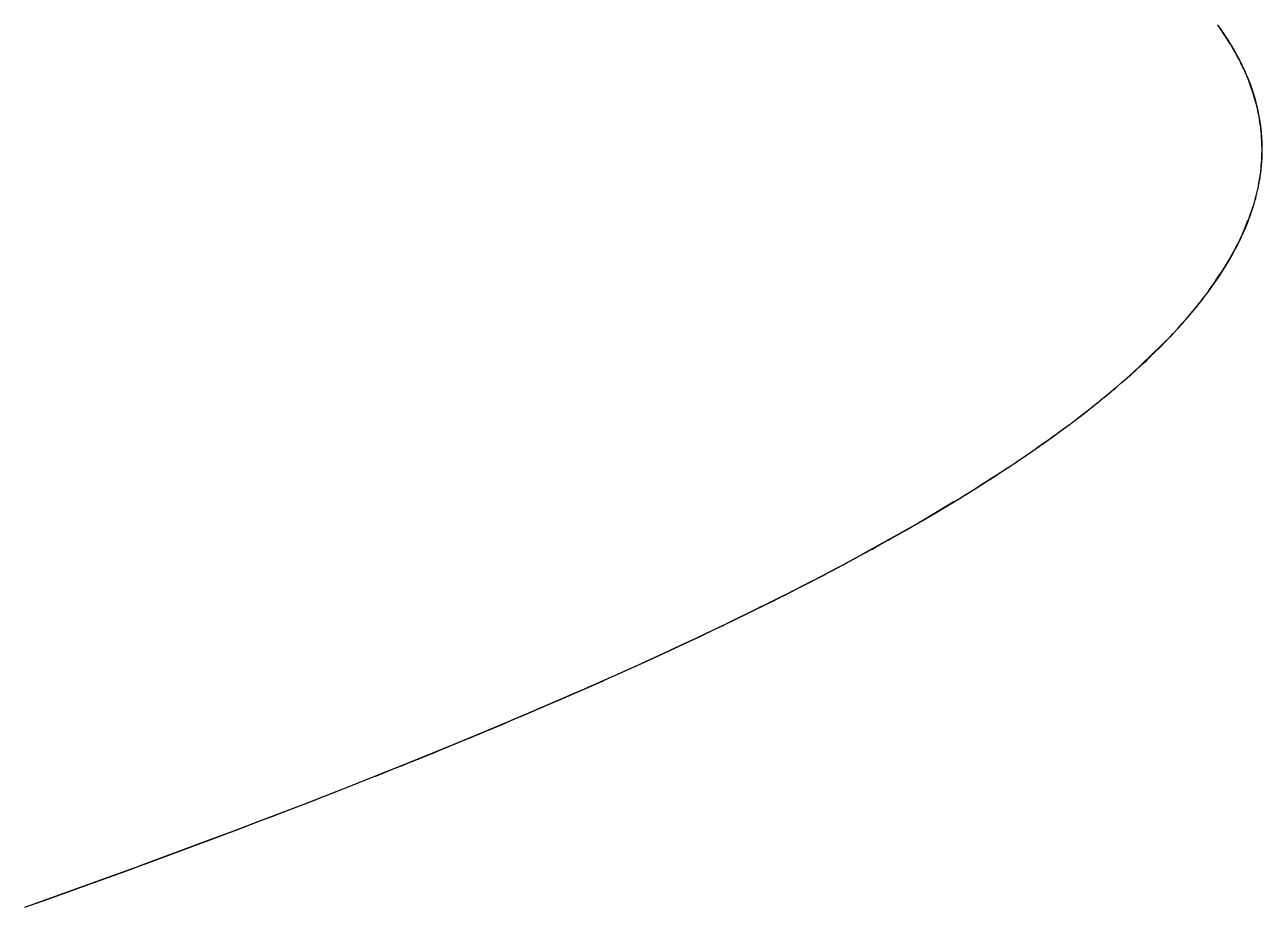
# Model space of a CAD drawing. Extents: x 0 to 11, y 0 to 8.5.
# Drawn here: x 5.41159 to 5.45621, y 5.94948 to 5.98128 of the extents above; entities that cross this region are included whole.
import ezdxf

# ---------------------------------------------------------------- set-up
doc = ezdxf.new("R2010")
doc.units = 0
doc.header["$LTSCALE"] = 0.5
doc.header["$MEASUREMENT"] = 0
doc.layers.add('VISIBLE', color=7, linetype='CONTINUOUS')

msp = doc.modelspace()

# ---------------------------------------------------------------- linework, layer by layer
at = {"layer": 'VISIBLE'}
for p, q in [((5.4548325, 5.98094241), (5.45461688, 5.9812578)), ((5.454842, 5.98092897), (5.45466314, 5.98119083)), ((5.45473901, 5.98108524), (5.45470008, 5.98114165)), ((5.45473151, 5.98109774), (5.45472491, 5.98110642)), ((5.4548192, 5.98096473), (5.45472491, 5.98110642)), ((5.45474589, 5.98107526), (5.45473151, 5.98109774)), ((5.45473808, 5.98108663), (5.45473701, 5.98108813)), ((5.45477877, 5.98102955), (5.45473808, 5.98108663)), ((5.45479902, 5.98099826), (5.45473901, 5.98108524)), ((5.45502249, 5.9806529), (5.45477877, 5.98102955)), ((5.45481505, 5.98096711), (5.4548096, 5.98097024)), ((5.45481653, 5.98096626), (5.45481505, 5.98096711)), ((5.4548192, 5.98096473), (5.45481653, 5.98096626)), ((5.45482161, 5.98096334), (5.4548192, 5.98096473)), ((5.4548965, 5.98084856), (5.4548192, 5.98096473)), ((5.45482276, 5.98096268), (5.4548192, 5.98096473)), ((5.45487181, 5.98088677), (5.45482276, 5.98096268)), ((5.45485977, 5.98090979), (5.45482894, 5.98095345)), ((5.45496424, 5.98074972), (5.4548325, 5.98094241)), ((5.45488914, 5.98085995), (5.454842, 5.98092897)), ((5.45486035, 5.98090897), (5.45485977, 5.98090979)), ((5.45488789, 5.98086401), (5.45487181, 5.98088677)), ((5.4548965, 5.98084856), (5.45487181, 5.98088677)), ((5.45489904, 5.98084985), (5.45487479, 5.98088656)), ((5.45502119, 5.98065559), (5.4548965, 5.98084856)), ((5.45496585, 5.98074434), (5.4548965, 5.98084856)), ((5.45494413, 5.98078159), (5.45489904, 5.98084985)), ((5.45502277, 5.98065751), (5.45489904, 5.98084985)), ((5.45505151, 5.98060918), (5.45493965, 5.98078569)), ((5.45502835, 5.98064812), (5.45494413, 5.98078159)), ((5.45514784, 5.98044196), (5.45497639, 5.98073047)), ((5.45502119, 5.98065559), (5.45501541, 5.98066481)), ((5.45506798, 5.98058319), (5.45502119, 5.98065559)), ((5.45503226, 5.98064155), (5.45502277, 5.98065751)), ((5.45507292, 5.98057317), (5.45503226, 5.98064155)), ((5.45503226, 5.98064155), (5.45503226, 5.98064155)), ((5.45508778, 5.98055199), (5.45505151, 5.98060918)), ((5.45509125, 5.98054396), (5.45505941, 5.98059707)), ((5.45506587, 5.98058645), (5.45505941, 5.98059707)), ((5.45507208, 5.98057626), (5.45506941, 5.98058038)), ((5.45509621, 5.98053399), (5.45507292, 5.98057317)), ((5.45508787, 5.9805518), (5.45508454, 5.98055706)), ((5.4551208, 5.98049467), (5.45508486, 5.98055651)), ((5.45509241, 5.98054211), (5.45508778, 5.98055199)), ((5.45510927, 5.9805139), (5.45509125, 5.98054396)), ((5.45509241, 5.98054212), (5.45509125, 5.98054396)), ((5.45509259, 5.98054172), (5.45509241, 5.98054212)), ((5.45511741, 5.98050182), (5.45510061, 5.98052941)), ((5.45510927, 5.9805139), (5.45510191, 5.9805269)), ((5.45511026, 5.98051356), (5.45510418, 5.98052327)), ((5.4551336, 5.98047266), (5.45510634, 5.98052)), ((5.45516994, 5.9803766), (5.4551076, 5.98050968)), ((5.4551208, 5.98049467), (5.45510927, 5.9805139)), ((5.45526841, 5.98023314), (5.45510927, 5.9805139)), ((5.45513238, 5.98047537), (5.45511741, 5.98050182)), ((5.45516952, 5.98041342), (5.4551208, 5.98049467)), ((5.45523338, 5.98029936), (5.4551208, 5.98049467)), ((5.45521687, 5.98032942), (5.4551336, 5.98047266)), ((5.45525468, 5.98025354), (5.4551411, 5.98045739)), ((5.45525468, 5.98025354), (5.45514213, 5.98045798)), ((5.45520865, 5.98034443), (5.45516952, 5.98041342)), ((5.45521925, 5.98032391), (5.45519151, 5.98037303)), ((5.45521687, 5.98032942), (5.45520865, 5.98034443)), ((5.4552684, 5.98023315), (5.45520907, 5.98034259)), ((5.45520907, 5.98034259), (5.45522169, 5.98031966)), ((5.4552319, 5.98030194), (5.45521687, 5.98032942)), ((5.45522169, 5.98031966), (5.45529774, 5.98018159)), ((5.45529774, 5.98018159), (5.4552319, 5.98030194)), ((5.45526241, 5.98024373), (5.45523338, 5.98029936)), ((5.45527358, 5.98022768), (5.45523955, 5.98028795)), ((5.45527561, 5.98022704), (5.45524857, 5.980276)), ((5.4553264, 5.98012484), (5.45525468, 5.98025354)), ((5.45535847, 5.98006833), (5.45526241, 5.98024373)), ((5.45532942, 5.98012062), (5.4552684, 5.98023315)), ((5.45528275, 5.98021384), (5.45527561, 5.98022704)), ((5.45529201, 5.9801967), (5.45528275, 5.98021384)), ((5.45530531, 5.98017329), (5.45529201, 5.9801967)), ((5.45530359, 5.98017528), (5.45529201, 5.9801967)), ((5.45544649, 5.97989091), (5.45530222, 5.98016743)), ((5.455312, 5.98016091), (5.45530531, 5.98017329)), ((5.45536328, 5.98005864), (5.4553264, 5.98012484)), ((5.45535533, 5.98007611), (5.45533296, 5.98011977)), ((5.45555502, 5.97967216), (5.45533296, 5.98011977)), ((5.45535533, 5.98007611), (5.45534747, 5.9800905)), ((5.45538793, 5.98001645), (5.45535533, 5.98007611)), ((5.45538793, 5.98001645), (5.45535847, 5.98006833)), ((5.45539612, 5.9799997), (5.45536328, 5.98005864)), ((5.45541212, 5.9799677), (5.45536887, 5.98005002)), ((5.45538839, 5.98001559), (5.45538793, 5.98001645)), ((5.45540634, 5.97998026), (5.45538839, 5.98001559)), ((5.45546064, 5.9798624), (5.45540634, 5.97998026)), ((5.45542984, 5.97993399), (5.45540634, 5.97998026)), ((5.45542984, 5.97993398), (5.45541212, 5.9799677)), ((5.45542554, 5.97993859), (5.45542502, 5.97993938)), ((5.45543047, 5.97993104), (5.45542554, 5.97993859)), ((5.45545512, 5.97987437), (5.45544649, 5.97989091)), ((5.45549276, 5.97980222), (5.45545512, 5.97987437)), ((5.45545874, 5.9798665), (5.45545625, 5.9798722)), ((5.45545983, 5.97986403), (5.45545874, 5.9798665)), ((5.45552111, 5.97973112), (5.45546064, 5.9798624)), ((5.45552737, 5.97972124), (5.45547214, 5.97984176)), ((5.45552691, 5.97972197), (5.45552111, 5.97973112)), ((5.45552615, 5.97972381), (5.45552691, 5.97972197)), ((5.4555426, 5.97969719), (5.45552615, 5.97972381)), ((5.45552722, 5.97972148), (5.45552691, 5.97972197)), ((5.45556556, 5.97965091), (5.45555502, 5.97967216)), ((5.45560107, 5.97955487), (5.45557902, 5.97962281)), ((5.45558814, 5.97960075), (5.45558066, 5.97961776)), ((5.45561133, 5.97954417), (5.45558814, 5.97960075)), ((5.45566835, 5.97940508), (5.45560107, 5.97955487)), ((5.45571499, 5.97929131), (5.45561133, 5.97954417)), ((5.45570865, 5.97931537), (5.45566835, 5.97940508)), ((5.45569767, 5.97934439), (5.45567912, 5.97939018)), ((5.45568827, 5.97936846), (5.45567912, 5.97939018)), ((5.45567945, 5.97938941), (5.45567934, 5.97938964)), ((5.45570298, 5.97932799), (5.45568827, 5.97936846)), ((5.45572726, 5.97926797), (5.45570865, 5.97931537)), ((5.45572663, 5.97926293), (5.45571499, 5.97929131)), ((5.45577062, 5.97915757), (5.45572726, 5.97926797)), ((5.45577851, 5.9791166), (5.45576275, 5.97916356)), ((5.45584341, 5.97894162), (5.45576275, 5.97916356)), ((5.45581046, 5.97904751), (5.45577062, 5.97915757)), ((5.45583929, 5.97896151), (5.45577851, 5.9791166)), ((5.45584122, 5.978962), (5.45579793, 5.97907907)), ((5.45581981, 5.97902287), (5.45581046, 5.97904751)), ((5.45582839, 5.97899668), (5.4558258, 5.97900465)), ((5.45584675, 5.97894085), (5.45583419, 5.97898099)), ((5.45587424, 5.97883863), (5.45583929, 5.97896151)), ((5.45584638, 5.97894342), (5.45583929, 5.97896151)), ((5.45584613, 5.9789451), (5.45584122, 5.978962)), ((5.45587649, 5.97884083), (5.45584297, 5.97894184)), ((5.45584297, 5.97894184), (5.4558452, 5.97894074)), ((5.4558452, 5.97894074), (5.45584529, 5.97894069)), ((5.45584613, 5.9789451), (5.45584551, 5.97894943)), ((5.45592265, 5.97868224), (5.45584613, 5.9789451)), ((5.45584675, 5.97894085), (5.45584613, 5.9789451)), ((5.45597325, 5.97853296), (5.45584675, 5.97894085)), ((5.45586703, 5.97887662), (5.45585062, 5.97892971)), ((5.45585419, 5.97890912), (5.45585189, 5.97891493)), ((5.45586339, 5.97888583), (5.45585419, 5.97890912)), ((5.45586602, 5.97887926), (5.45586236, 5.97888938)), ((5.45586703, 5.97887662), (5.45586339, 5.97888583)), ((5.45586737, 5.97887552), (5.45586602, 5.97887926)), ((5.45587658, 5.97885002), (5.45586703, 5.97887662)), ((5.45588265, 5.97882608), (5.45586737, 5.97887552)), ((5.45599689, 5.97840744), (5.45587424, 5.97883863)), ((5.45590478, 5.97875558), (5.45587649, 5.97884083)), ((5.45592428, 5.9786964), (5.45587658, 5.97885002)), ((5.4559398, 5.97865006), (5.45590478, 5.97875558)), ((5.45591679, 5.9787177), (5.45590478, 5.97875558)), ((5.45594708, 5.97862208), (5.45591679, 5.9787177)), ((5.4559457, 5.97862742), (5.45592428, 5.9786964)), ((5.4559266, 5.97868981), (5.45592653, 5.97869006)), ((5.45593759, 5.97865856), (5.45592683, 5.97868913)), ((5.4559398, 5.97865006), (5.45593759, 5.97865856)), ((5.45595323, 5.97860316), (5.4559457, 5.97862742)), ((5.45594708, 5.97862208), (5.4559457, 5.97862742)), ((5.4559598, 5.97858193), (5.45594708, 5.97862208)), ((5.45606405, 5.97815333), (5.45595323, 5.97860316)), ((5.45597096, 5.97854036), (5.4559598, 5.97858193)), ((5.4560034, 5.97841521), (5.45597092, 5.97853134)), ((5.45599378, 5.97845536), (5.45597096, 5.97854036)), ((5.45598314, 5.97849501), (5.45597325, 5.97853296)), ((5.45599378, 5.97845536), (5.45598598, 5.97848726)), ((5.45600419, 5.97841204), (5.45598933, 5.97847193)), ((5.45599955, 5.97843206), (5.45599297, 5.97845727)), ((5.45603521, 5.97828747), (5.45599955, 5.97843206)), ((5.45604079, 5.97826201), (5.4560301, 5.97830308)), ((5.45603434, 5.97828523), (5.4560301, 5.97830308)), ((5.45604079, 5.97826201), (5.45603521, 5.97828747)), ((5.45605128, 5.97821871), (5.45604586, 5.97824382)), ((5.45605128, 5.97821871), (5.45604948, 5.97822861)), ((5.45606815, 5.97811077), (5.4560511, 5.97820589)), ((5.45605531, 5.97820006), (5.45605128, 5.97821871)), ((5.4560666, 5.97814774), (5.45605531, 5.97820006)), ((5.45613118, 5.97779467), (5.45605531, 5.97820006)), ((5.456136, 5.97776191), (5.45606098, 5.97816581)), ((5.45608919, 5.97801394), (5.45606815, 5.97811077)), ((5.45611598, 5.97789056), (5.45609608, 5.97798219)), ((5.45609863, 5.97796855), (5.45609743, 5.97797598)), ((5.45614429, 5.97768672), (5.45609863, 5.97796855)), ((5.45612408, 5.97784441), (5.45610354, 5.97796156)), ((5.45615651, 5.97757369), (5.4561158, 5.97783131)), ((5.45612349, 5.97782923), (5.45611746, 5.97788217)), ((5.45613537, 5.97776527), (5.45612408, 5.97784441)), ((5.45614734, 5.97768141), (5.45612944, 5.97777711)), ((5.45614094, 5.97772623), (5.45613537, 5.97776527)), ((5.45614227, 5.97770854), (5.456136, 5.97776191)), ((5.45615274, 5.97764362), (5.45614094, 5.97772623)), ((5.45614333, 5.97770286), (5.45614094, 5.97772623)), ((5.45615702, 5.97762041), (5.45615547, 5.9776288)), ((5.45617696, 5.9774362), (5.45615547, 5.9776288)), ((5.45617074, 5.97743415), (5.45615651, 5.97757369)), ((5.45617479, 5.977458), (5.45615651, 5.97757369)), ((5.4561582, 5.97760429), (5.45615702, 5.97762041)), ((5.45616442, 5.97751998), (5.45615852, 5.9776)), ((5.45615965, 5.97759137), (5.45615852, 5.9776)), ((5.45616451, 5.97746959), (5.45616101, 5.97751557)), ((5.45616442, 5.97751998), (5.45616275, 5.97753419)), ((5.45619403, 5.97708093), (5.45616451, 5.97746959)), ((5.4561758, 5.97744663), (5.45617479, 5.977458)), ((5.45617726, 5.97743022), (5.4561758, 5.97744663)), ((5.45617912, 5.97739312), (5.45617696, 5.9774362)), ((5.45618705, 5.97723458), (5.45617912, 5.97739312)), ((5.45618602, 5.97733133), (5.45617912, 5.97739312)), ((5.45618619, 5.9773279), (5.45618548, 5.97733618)), ((5.45620881, 5.97687885), (5.45618602, 5.97733133)), ((5.45619116, 5.97727031), (5.45618619, 5.9773279)), ((5.45619682, 5.97709148), (5.45618705, 5.97723458)), ((5.45619071, 5.9771614), (5.45618705, 5.97723457)), ((5.45619465, 5.97715996), (5.45619116, 5.97727031)), ((5.45619682, 5.97709148), (5.45619465, 5.97715996)), ((5.45620795, 5.97665332), (5.45619403, 5.97708093)), ((5.45619654, 5.97651262), (5.45620809, 5.97684599)), ((5.45620171, 5.97701987), (5.45619682, 5.97709148)), ((5.45619744, 5.97707206), (5.45619682, 5.97709148)), ((5.45620669, 5.97694701), (5.45620171, 5.97701987)), ((5.45620306, 5.97670064), (5.4562052, 5.97673763)), ((5.45620424, 5.97658328), (5.45620656, 5.97669596)), ((5.45620491, 5.97661587), (5.45620795, 5.97665332)), ((5.45620504, 5.97661747), (5.45620666, 5.9766929)), ((5.45620586, 5.97662754), (5.45620708, 5.97668001)), ((5.45620666, 5.9766929), (5.4562078, 5.97674631)), ((5.45620881, 5.97687885), (5.45620669, 5.97694701)), ((5.45620702, 5.97691448), (5.45620694, 5.97693899)), ((5.45620731, 5.97677387), (5.45620699, 5.97691659)), ((5.45620708, 5.97668001), (5.45620924, 5.97677292)), ((5.4562072, 5.97682047), (5.45620717, 5.9768206)), ((5.45620859, 5.97681424), (5.4562072, 5.97682047)), ((5.45620731, 5.97677387), (5.45620882, 5.97679992)), ((5.4562086, 5.97679624), (5.45620811, 5.97684633)), ((5.45620939, 5.97676359), (5.45620811, 5.97684633)), ((5.45620886, 5.97679745), (5.45620855, 5.97680166)), ((5.45615818, 5.97597638), (5.45619534, 5.97641227)), ((5.4561667, 5.97609528), (5.45620424, 5.97658328)), ((5.45616862, 5.97616805), (5.4561893, 5.97642321)), ((5.45617059, 5.97609729), (5.45619064, 5.97634239)), ((5.45617126, 5.97612176), (5.45619015, 5.97637522)), ((5.45617855, 5.9762232), (5.45617504, 5.97620373)), ((5.4561893, 5.97642321), (5.45618839, 5.97647391)), ((5.4561893, 5.97642321), (5.45619654, 5.97651262)), ((5.45618979, 5.97639546), (5.4561893, 5.97642321)), ((5.45619015, 5.97637522), (5.45618979, 5.97639546)), ((5.45619015, 5.97637522), (5.4561932, 5.97641603)), ((5.45619051, 5.97635554), (5.45619015, 5.97637522)), ((5.45619064, 5.97634239), (5.45619654, 5.97651262)), ((5.45619064, 5.97634239), (5.45620216, 5.9764831)), ((5.45619654, 5.97651262), (5.45620491, 5.97661587)), ((5.45620216, 5.9764831), (5.45620504, 5.97661747)), ((5.45620424, 5.97658328), (5.45620433, 5.97658449)), ((5.45620585, 5.97662743), (5.45620586, 5.97662754)), ((5.456078, 5.97549053), (5.45615658, 5.97596471)), ((5.45609646, 5.97559313), (5.45612875, 5.97576728)), ((5.45612875, 5.97576728), (5.45613521, 5.97581376)), ((5.45613521, 5.97581376), (5.45614674, 5.97589672)), ((5.45614674, 5.97589672), (5.45616553, 5.97604478)), ((5.45614674, 5.97589672), (5.45615929, 5.97598708)), ((5.45615648, 5.97597351), (5.45616035, 5.97599742)), ((5.45615658, 5.97596471), (5.45615818, 5.97597638)), ((5.45615874, 5.97599127), (5.4561607, 5.97600276)), ((5.45616035, 5.97599742), (5.45616154, 5.97601579)), ((5.4561629, 5.97602411), (5.4561691, 5.97609652)), ((5.45616388, 5.97609382), (5.4561667, 5.97609528)), ((5.45616553, 5.97604478), (5.45616939, 5.97609667)), ((5.4561667, 5.97609528), (5.4561691, 5.97609652)), ((5.45617504, 5.97620373), (5.45616862, 5.97616805)), ((5.4561691, 5.97609652), (5.45616939, 5.97609667)), ((5.45616939, 5.97609667), (5.45617126, 5.97612176)), ((5.45616939, 5.97609667), (5.45617059, 5.97609729)), ((5.45592831, 5.9748731), (5.45606027, 5.97540211)), ((5.45605488, 5.97537009), (5.45606027, 5.97540211)), ((5.45606027, 5.97540211), (5.45606326, 5.97541411)), ((5.45608281, 5.97551951), (5.45608368, 5.97552423)), ((5.45608368, 5.97552423), (5.45609646, 5.97559313)), ((5.45609569, 5.97558304), (5.45609863, 5.97560234)), ((5.45609646, 5.97559313), (5.45609863, 5.97560234)), ((5.45609863, 5.97560234), (5.45610393, 5.97562486)), ((5.45594947, 5.97495792), (5.45595042, 5.97496086)), ((5.45595042, 5.97496086), (5.45595142, 5.97496389)), ((5.45595142, 5.97496389), (5.45597285, 5.97502951)), ((5.4559561, 5.97497824), (5.45599564, 5.97512367)), ((5.45597285, 5.97502951), (5.45597872, 5.97505516)), ((5.45570164, 5.97420133), (5.45580296, 5.97449832)), ((5.45577511, 5.97440291), (5.45583473, 5.97459031)), ((5.4557802, 5.97442988), (5.45580296, 5.97449832)), ((5.45580296, 5.97449832), (5.45584013, 5.97460727)), ((5.45583161, 5.9745823), (5.45583473, 5.97459031)), ((5.45584013, 5.97460727), (5.45591449, 5.97482525)), ((5.45584898, 5.97463323), (5.45587153, 5.97469268)), ((5.45587153, 5.97469269), (5.45587538, 5.97470284)), ((5.45587521, 5.97470364), (5.45587438, 5.97470767)), ((5.45587538, 5.97470284), (5.45587521, 5.97470364)), ((5.45541087, 5.97354731), (5.45561578, 5.97398898)), ((5.45548659, 5.9737049), (5.45568827, 5.97416725)), ((5.45551421, 5.97376822), (5.45567569, 5.97418238)), ((5.45556528, 5.97388507), (5.45562696, 5.9740574)), ((5.45560443, 5.97397191), (5.45562823, 5.9740262)), ((5.4556074, 5.97397545), (5.45562145, 5.9740039)), ((5.45561578, 5.97398898), (5.45566369, 5.97410713)), ((5.45562145, 5.9740039), (5.45563163, 5.97403739)), ((5.45562696, 5.9740574), (5.45569114, 5.97423675)), ((5.45562823, 5.9740262), (5.455673, 5.97412837)), ((5.4556297, 5.97403104), (5.45565542, 5.97408674)), ((5.45532142, 5.97335292), (5.45551634, 5.97378455)), ((5.45532547, 5.97336052), (5.45556528, 5.97388507)), ((5.45538634, 5.97348416), (5.45548659, 5.9737049)), ((5.45490814, 5.9726203), (5.45528529, 5.9732854)), ((5.45508403, 5.97292233), (5.45522471, 5.97316692)), ((5.45513811, 5.97302584), (5.4552292, 5.97319308)), ((5.45517751, 5.97308486), (5.4553102, 5.97332809)), ((5.45522471, 5.97316692), (5.45525994, 5.97323152)), ((5.4552467, 5.97320725), (5.45526131, 5.97323847)), ((5.45525991, 5.97324779), (5.45538634, 5.97348416)), ((5.45525994, 5.97323152), (5.45527574, 5.97326263)), ((5.45527574, 5.97326263), (5.45532547, 5.97336052)), ((5.45527574, 5.97326263), (5.45528959, 5.9732903)), ((5.4553102, 5.97332809), (5.45532406, 5.97335775)), ((5.4547847, 5.972419), (5.45493688, 5.97265984)), ((5.45481523, 5.97246998), (5.45492164, 5.9726477)), ((5.45492164, 5.9726477), (5.45503871, 5.97284322)), ((5.45493688, 5.97265984), (5.45496317, 5.97270439)), ((5.45493688, 5.97265984), (5.45495162, 5.97268315)), ((5.45495162, 5.97268315), (5.45496317, 5.97270439)), ((5.45496317, 5.97270439), (5.45503871, 5.97284322)), ((5.45499411, 5.972766), (5.45507239, 5.97289378)), ((5.45499411, 5.972766), (5.45503387, 5.97283513)), ((5.45503871, 5.97284322), (5.45509483, 5.97294635)), ((5.45503871, 5.97284322), (5.45507963, 5.97291155)), ((5.45504207, 5.97284938), (5.45508403, 5.97292233)), ((5.45507239, 5.97289378), (5.45507963, 5.97291155)), ((5.45507963, 5.97291155), (5.45509079, 5.97293891)), ((5.45438897, 5.97183705), (5.45473403, 5.97233707)), ((5.45451634, 5.97202614), (5.45480504, 5.97245119)), ((5.45461492, 5.97215878), (5.45468441, 5.97226042)), ((5.45461717, 5.97216207), (5.45468859, 5.97227122)), ((5.45464843, 5.97222653), (5.45478197, 5.97241722)), ((5.45468859, 5.97227122), (5.45472672, 5.9723295)), ((5.45471025, 5.97230262), (5.45476989, 5.97239997)), ((5.45477361, 5.97240491), (5.45481523, 5.97246998)), ((5.4547847, 5.972419), (5.45481523, 5.97246998)), ((5.45480504, 5.97245119), (5.45483811, 5.97249987)), ((5.45481523, 5.97246998), (5.45488565, 5.97258008)), ((5.45483811, 5.97249987), (5.4548627, 5.97253904)), ((5.4548627, 5.97253904), (5.45487923, 5.9725686)), ((5.45487923, 5.9725686), (5.45488565, 5.97258008)), ((5.45488565, 5.97258008), (5.45490814, 5.9726203)), ((5.45423527, 5.97162322), (5.45461492, 5.97215878)), ((5.45429355, 5.97172685), (5.45436728, 5.97182183)), ((5.45435805, 5.97179642), (5.45438897, 5.97183705)), ((5.45436301, 5.97179944), (5.45438897, 5.97183705)), ((5.45449981, 5.97200181), (5.45451634, 5.97202614)), ((5.45388274, 5.97117175), (5.45418083, 5.97154893)), ((5.45400263, 5.97132345), (5.4540853, 5.97142253)), ((5.45407727, 5.9714123), (5.45416762, 5.97153221)), ((5.45407727, 5.9714123), (5.4541158, 5.9714614)), ((5.45410434, 5.9714468), (5.45418083, 5.97154893)), ((5.45418083, 5.97154893), (5.4541872, 5.97155744)), ((5.45351452, 5.97072473), (5.45363263, 5.97086901)), ((5.4535188, 5.97073055), (5.45367994, 5.97092436)), ((5.45356354, 5.97078816), (5.45367994, 5.97092436)), ((5.45363263, 5.97086901), (5.45372724, 5.97098457)), ((5.45382475, 5.9710949), (5.45398635, 5.97129642)), ((5.45388617, 5.97117149), (5.45392878, 5.97123001)), ((5.45391118, 5.97120583), (5.45397622, 5.9712838)), ((5.45316294, 5.97033202), (5.45333959, 5.97052615)), ((5.45338846, 5.97057929), (5.45339674, 5.97058922)), ((5.45339663, 5.97059289), (5.45340334, 5.97060074)), ((5.45341084, 5.97060878), (5.45345168, 5.97065257)), ((5.4534319, 5.97063136), (5.45344403, 5.9706459)), ((5.45345168, 5.97065257), (5.45353408, 5.97074894)), ((5.45348863, 5.97069578), (5.45349288, 5.97070074)), ((5.45349105, 5.97069848), (5.45351452, 5.97072473)), ((5.45353408, 5.97074894), (5.45353994, 5.97075578)), ((5.451479, 5.96868136), (5.45294661, 5.97009943)), ((5.45270076, 5.96984675), (5.45283533, 5.96998386)), ((5.45287242, 5.97001929), (5.45288187, 5.97002831)), ((5.45288187, 5.97002831), (5.45292011, 5.97007032)), ((5.45290751, 5.97005745), (5.45298498, 5.97013656)), ((5.45316294, 5.97033202), (5.45316294, 5.97033202)), ((5.45208253, 5.96923517), (5.45270076, 5.96984675)), ((5.45243334, 5.96957422), (5.45244721, 5.9695877)), ((5.45209935, 5.9692518), (5.45156572, 5.96875977)), ((5.45188176, 5.96904697), (5.45200776, 5.96916202)), ((5.45193054, 5.9690893), (5.45193869, 5.96909649)), ((5.45197938, 5.96913506), (5.45200776, 5.96916202)), ((5.45197938, 5.96913506), (5.45197939, 5.96913506)), ((5.45200776, 5.96916202), (5.45203029, 5.96918348)), ((5.45202007, 5.96917371), (5.45207241, 5.96922344)), ((5.45203029, 5.96918348), (5.45208253, 5.96923517)), ((5.45206723, 5.96921845), (5.4520686, 5.96921982)), ((5.45211521, 5.96926643), (5.45209935, 5.9692518)), ((5.45215802, 5.9693059), (5.45211521, 5.96926643)), ((5.45225615, 5.96939822), (5.452262, 5.96940352)), ((5.45115405, 5.96839464), (5.45143983, 5.96864348)), ((5.4514259, 5.96863076), (5.45143983, 5.96864348)), ((5.45143983, 5.96864348), (5.45162828, 5.96881554)), ((5.45156572, 5.96875977), (5.45156539, 5.96875946)), ((5.45162828, 5.96881554), (5.45188176, 5.96904697)), ((5.45094162, 5.96821208), (5.4509478, 5.96821764)), ((5.4509478, 5.96821764), (5.45096938, 5.9682361)), ((5.45033717, 5.96771137), (5.45036977, 5.96773759)), ((5.45036977, 5.96773759), (5.45045459, 5.9678058)), ((5.45045459, 5.9678058), (5.45057121, 5.96790455)), ((5.45052007, 5.96786124), (5.45052007, 5.96786124)), ((5.45054434, 5.96788179), (5.45070712, 5.96801626)), ((5.45057121, 5.96790455), (5.45065833, 5.96797831)), ((5.45067149, 5.96798458), (5.45080321, 5.96809472)), ((5.45073473, 5.96803746), (5.45073473, 5.96803746)), ((5.44969875, 5.96720874), (5.44984618, 5.96732304)), ((5.44984618, 5.96732304), (5.4499099, 5.96737243)), ((5.45016313, 5.96757587), (5.45029214, 5.96767559)), ((5.45029214, 5.96767559), (5.45029214, 5.96767559)), ((5.44908648, 5.96674972), (5.44922061, 5.96684705)), ((5.44922061, 5.96684705), (5.44923145, 5.96685491)), ((5.44923145, 5.96685491), (5.44923311, 5.96685612)), ((5.44923311, 5.96685612), (5.44939037, 5.96697455)), ((5.44939037, 5.96697455), (5.44952164, 5.9670734)), ((5.44952164, 5.9670734), (5.44955611, 5.96709867)), ((5.44955611, 5.96709867), (5.4496928, 5.96720415)), ((5.44959689, 5.9671308), (5.44961813, 5.96714762)), ((5.44961813, 5.96714762), (5.44966661, 5.96718432)), ((5.44966661, 5.96718432), (5.4496928, 5.96720415)), ((5.44969875, 5.96720874), (5.44976144, 5.96725711)), ((5.44973169, 5.96723428), (5.44976144, 5.96725711)), ((5.44828232, 5.96617399), (5.44862148, 5.96640922)), ((5.44862148, 5.96640922), (5.44881695, 5.96654906)), ((5.44881695, 5.96654906), (5.44917004, 5.96681193)), ((5.44885131, 5.96657464), (5.44887882, 5.9665947)), ((5.44886232, 5.96658267), (5.44887431, 5.96659129)), ((5.44887431, 5.96659129), (5.44887882, 5.9665947)), ((5.44724846, 5.96545784), (5.44742252, 5.96557485)), ((5.44724846, 5.96545784), (5.44736907, 5.96554066)), ((5.44728887, 5.96548413), (5.44742252, 5.96557485)), ((5.44766801, 5.96574122), (5.44779079, 5.96582443)), ((5.4460209, 5.96468063), (5.44691551, 5.96523875)), ((5.44653682, 5.96499385), (5.44673534, 5.9651221)), ((5.44653682, 5.96499385), (5.44673243, 5.96511863)), ((5.44673243, 5.96511863), (5.44702494, 5.96531028)), ((5.44685934, 5.9652), (5.44702494, 5.96531028)), ((5.44685934, 5.9652), (5.44687599, 5.9652105)), ((5.44691551, 5.96523875), (5.44717425, 5.96540795)), ((5.44717425, 5.96540795), (5.44717425, 5.96540795)), ((5.44576822, 5.96450676), (5.44603655, 5.96467472)), ((5.44431408, 5.96362278), (5.44523132, 5.96417152)), ((5.44523132, 5.96417152), (5.44523953, 5.96417653)), ((5.44523953, 5.96417653), (5.44536757, 5.96425581)), ((5.44546398, 5.96431354), (5.44548185, 5.9643248)), ((5.44547105, 5.96431794), (5.44548162, 5.96432466)), ((5.44547391, 5.96431976), (5.44548185, 5.9643248)), ((5.44548185, 5.9643248), (5.44577289, 5.96450968)), ((5.44377519, 5.96330603), (5.445106, 5.96410634)), ((5.44480826, 5.96391842), (5.44480826, 5.96391842)), ((5.44369389, 5.96325967), (5.44374389, 5.96328749)), ((5.44375683, 5.96329499), (5.44398727, 5.96342923)), ((5.44375683, 5.96329499), (5.44394334, 5.96340308)), ((5.4438282, 5.96333791), (5.44394995, 5.96340695)), ((5.44394167, 5.9634021), (5.44394334, 5.96340308)), ((5.44394523, 5.96340418), (5.44401557, 5.96344553)), ((5.44401557, 5.96344553), (5.44405749, 5.96347039)), ((5.44445132, 5.96370315), (5.44431408, 5.96362278)), ((5.44172517, 5.96216464), (5.44369389, 5.96325967)), ((5.44306181, 5.96289903), (5.44343176, 5.96311234)), ((5.44343176, 5.96311234), (5.44369389, 5.96325967)), ((5.44186926, 5.96224126), (5.44235315, 5.96251865)), ((5.44197637, 5.96229823), (5.44229888, 5.96247216)), ((5.44229888, 5.96247216), (5.44241299, 5.96253537)), ((5.43893718, 5.96070111), (5.44048251, 5.96149874)), ((5.44029752, 5.96140134), (5.4410767, 5.96180919)), ((5.44029752, 5.96140134), (5.44059927, 5.96155638)), ((5.44059612, 5.96155476), (5.44060595, 5.96155993)), ((5.44059927, 5.96155638), (5.44060595, 5.96155993)), ((5.4394335, 5.96095506), (5.44002762, 5.96126042)), ((5.4401519, 5.96132652), (5.44029752, 5.96140134)), ((5.4370948, 5.95980428), (5.43928993, 5.96088318)), ((5.43835915, 5.96041357), (5.43893718, 5.96070111)), ((5.43869819, 5.96058077), (5.43897292, 5.96071956)), ((5.43928993, 5.96088318), (5.43937514, 5.96092506)), ((5.43937514, 5.96092506), (5.43938024, 5.96092757)), ((5.43938024, 5.96092757), (5.4394335, 5.96095506)), ((5.43850114, 5.9604842), (5.43868725, 5.96057528)), ((5.43868725, 5.96057528), (5.43869819, 5.96058077)), ((5.43678913, 5.95964492), (5.43690601, 5.95970245)), ((5.4352906, 5.95893872), (5.43672341, 5.95961364)), ((5.43672164, 5.95961169), (5.43678913, 5.95964492)), ((5.43672341, 5.95961364), (5.43678913, 5.95964492)), ((5.43395731, 5.95832165), (5.43515314, 5.95887417)), ((5.43414274, 5.95840411), (5.43557708, 5.95907527)), ((5.43430798, 5.95848092), (5.43556544, 5.95906677)), ((5.43515314, 5.95887417), (5.4352906, 5.95893872)), ((5.43237578, 5.95761455), (5.43404273, 5.95836112)), ((5.4339741, 5.95832941), (5.43414274, 5.95840411)), ((5.43400138, 5.95834149), (5.43416146, 5.95841429)), ((5.43404273, 5.95836112), (5.4342325, 5.95844611)), ((5.43364084, 5.9581765), (5.4336937, 5.95819975)), ((5.43379752, 5.95825119), (5.4339741, 5.95832941)), ((5.43167744, 5.95730378), (5.43241466, 5.95762799)), ((5.43201582, 5.95745136), (5.43237578, 5.95761455)), ((5.43079893, 5.95692482), (5.4314327, 5.95719924)), ((5.4314327, 5.95719924), (5.4317504, 5.95733495)), ((5.4317504, 5.95733495), (5.43201582, 5.95745136)), ((5.42908795, 5.95619012), (5.43079894, 5.95692482)), ((5.43025993, 5.95669), (5.42947076, 5.95635098)), ((5.42947076, 5.95635098), (5.43024752, 5.95668455)), ((5.42966561, 5.9564341), (5.43079893, 5.95692482)), ((5.42977685, 5.95648594), (5.43027761, 5.95669778)), ((5.43025993, 5.95669), (5.43027761, 5.95669778)), ((5.42722165, 5.95541054), (5.42908795, 5.95619012)), ((5.4283038, 5.95586257), (5.42930898, 5.956288)), ((5.42930898, 5.956288), (5.42977685, 5.95648594)), ((5.42960364, 5.95640806), (5.42960595, 5.95640904)), ((5.4265341, 5.95513041), (5.42811242, 5.95578145)), ((5.42811242, 5.95578145), (5.42811242, 5.95578145)), ((5.4265341, 5.95513041), (5.42680732, 5.95524207)), ((5.42668499, 5.95519264), (5.42707589, 5.95535059)), ((5.42707589, 5.95535059), (5.42722165, 5.95541054)), ((5.42722165, 5.95541054), (5.4275554, 5.95554782)), ((5.42515198, 5.95457324), (5.42668499, 5.95519264)), ((5.42517106, 5.95457971), (5.42571904, 5.95479728)), ((5.42539878, 5.954671), (5.42612214, 5.95496203)), ((5.42539878, 5.954671), (5.42576379, 5.95481557)), ((5.42571904, 5.95479728), (5.42576379, 5.95481557)), ((5.42493815, 5.95448685), (5.42517106, 5.95457971)), ((5.42493815, 5.95448685), (5.42515198, 5.95457324)), ((5.42415453, 5.95417187), (5.42426844, 5.95421626)), ((5.42211976, 5.95337511), (5.42284988, 5.95365872)), ((5.42228931, 5.95343985), (5.42246474, 5.95350911)), ((5.41990693, 5.95252775), (5.42123935, 5.95303626)), ((5.42071506, 5.95283208), (5.42162943, 5.95318514)), ((5.42123935, 5.95303626), (5.42162943, 5.95318514)), ((5.41855994, 5.95201654), (5.42010527, 5.95260048)), ((5.41913743, 5.9522329), (5.42010527, 5.95260048)), ((5.42071506, 5.95283208), (5.42096228, 5.95292598)), ((5.41877844, 5.95209911), (5.41899801, 5.95217995)), ((5.41913743, 5.9522329), (5.41958268, 5.95240301)), ((5.41690963, 5.95140186), (5.41855994, 5.95201654)), ((5.41604256, 5.95108198), (5.41690963, 5.95140186)), ((5.41449353, 5.95052425), (5.41604256, 5.95108198)), ((5.41552215, 5.95089164), (5.41578828, 5.95099043)), ((5.41559987, 5.95091941), (5.41589958, 5.9510305))]:
    msp.add_line(p, q, dxfattribs=at)
at = {"layer": 'VISIBLE', "flags": 128}
for points in [[(5.45461688, 5.9812578), (5.45460941, 5.98126873), (5.45460117, 5.98127938)], [(5.45470008, 5.98114165), (5.45468306, 5.98116632), (5.45467888, 5.98117234), (5.45461688, 5.9812578)], [(5.45472491, 5.98110642), (5.45471513, 5.98112111), (5.45470008, 5.98114165)], [(5.45485977, 5.98090979), (5.45485577, 5.980916), (5.45479902, 5.98099826)], [(5.45493965, 5.98078569), (5.45493658, 5.98079053), (5.45485977, 5.98090979)], [(5.45489904, 5.98084985), (5.45487645, 5.98088496), (5.45487138, 5.98089255), (5.45486035, 5.98090897), (5.45486035, 5.98090897)], [(5.45493843, 5.98078747), (5.454936, 5.98079135), (5.45488914, 5.98085995)], [(5.45497639, 5.98073047), (5.45496965, 5.9807418), (5.45496424, 5.98074972)], [(5.4549901, 5.9807074), (5.45497792, 5.98072621), (5.45496585, 5.98074434)], [(5.45503226, 5.98064155), (5.45502318, 5.98065631), (5.4549901, 5.9807074)], [(5.45505941, 5.98059707), (5.45503716, 5.98063418), (5.45502835, 5.98064812)], [(5.45505941, 5.98059707), (5.45503755, 5.98063295), (5.45503226, 5.98064155)], [(5.45508454, 5.98055706), (5.45508162, 5.98056208), (5.45506798, 5.98058319)], [(5.45510634, 5.98052), (5.45508962, 5.98054903), (5.45508787, 5.9805518)], [(5.45510191, 5.9805269), (5.45510144, 5.98052773), (5.45509241, 5.98054211)], [(5.4551411, 5.98045739), (5.45513128, 5.98047502), (5.45509621, 5.98053399)], [(5.45511741, 5.98050182), (5.4551155, 5.9805052), (5.45511026, 5.98051356)], [(5.45516952, 5.98041342), (5.45514611, 5.98045469), (5.45511741, 5.98050182)], [(5.45514213, 5.98045798), (5.45513912, 5.98046346), (5.45513238, 5.98047537)], [(5.45519151, 5.98037303), (5.45517104, 5.98040928), (5.45516307, 5.98042304), (5.45515618, 5.98043381)], [(5.45520865, 5.98034443), (5.45518535, 5.98038702), (5.45516952, 5.98041342)], [(5.45528275, 5.98021384), (5.45527598, 5.98022573), (5.45520865, 5.98034443)], [(5.45523338, 5.98029936), (5.45522501, 5.9803154), (5.45521687, 5.98032942)], [(5.45529201, 5.9801967), (5.45525646, 5.98025928), (5.45523338, 5.98029936)], [(5.45530222, 5.98016743), (5.45529801, 5.98017483), (5.45525468, 5.98025354)], [(5.45534747, 5.9800905), (5.45530008, 5.98017726), (5.45526841, 5.98023314)], [(5.45530531, 5.98017329), (5.45529547, 5.98019149), (5.45528275, 5.98021384)], [(5.455312, 5.98016091), (5.45530914, 5.98016654), (5.45530531, 5.98017329)], [(5.45533296, 5.98011977), (5.45532512, 5.98013506), (5.455312, 5.98016091)], [(5.45533296, 5.98011977), (5.45531863, 5.98014865), (5.455312, 5.98016091)], [(5.45536887, 5.98005002), (5.45536242, 5.9800623), (5.45535533, 5.98007611)], [(5.45538839, 5.98001559), (5.45538824, 5.9800159), (5.45538793, 5.98001645)], [(5.45540634, 5.97998026), (5.45539905, 5.97999609), (5.45538839, 5.98001559)], [(5.45556556, 5.97965091), (5.45552483, 5.97973961), (5.4554463, 5.97990266), (5.45542984, 5.97993399)], [(5.45547214, 5.97984176), (5.45543012, 5.97993345), (5.45542984, 5.97993398)], [(5.45545625, 5.9798722), (5.4554306, 5.97993084), (5.45543047, 5.97993104)], [(5.45552111, 5.97973112), (5.45551093, 5.9797472), (5.45545983, 5.97986403)], [(5.45555502, 5.97967216), (5.45554864, 5.97968765), (5.4555426, 5.97969719)], [(5.4555903, 5.97958805), (5.45558684, 5.97959485), (5.45555502, 5.97967216)], [(5.45558066, 5.97961776), (5.45557808, 5.97962362), (5.45556556, 5.97965091)], [(5.45558814, 5.97960075), (5.45557888, 5.97962335), (5.45556871, 5.97964454), (5.45556556, 5.97965091)], [(5.45567912, 5.97939018), (5.45565947, 5.97943868), (5.45564663, 5.97946835), (5.45560652, 5.97955894), (5.45558814, 5.97960075)], [(5.45561133, 5.97954417), (5.45560261, 5.97956384), (5.4555903, 5.97958805)], [(5.45567912, 5.97939018), (5.45566887, 5.97941451), (5.45561133, 5.97954417)], [(5.45568827, 5.97936846), (5.4556853, 5.97937664), (5.45567945, 5.97938941)], [(5.45569767, 5.97934439), (5.45569119, 5.97936152), (5.45568827, 5.97936846)], [(5.45581981, 5.97902287), (5.4557927, 5.97909981), (5.45576052, 5.97918477), (5.45573858, 5.97924335), (5.45569855, 5.97934223), (5.45569767, 5.97934439)], [(5.45570865, 5.97931537), (5.45570854, 5.97931565), (5.45569767, 5.97934439)], [(5.45572726, 5.97926797), (5.45571364, 5.97930426), (5.45570865, 5.97931537)], [(5.45576275, 5.97916356), (5.45574186, 5.97922577), (5.45572663, 5.97926293)], [(5.45581046, 5.97904751), (5.4557716, 5.97914985), (5.45572726, 5.97926797)], [(5.45585189, 5.97891493), (5.45581399, 5.97901092), (5.45577851, 5.9791166)], [(5.45582065, 5.97901891), (5.45582063, 5.97901942), (5.45581046, 5.97904751)], [(5.4558258, 5.97900465), (5.4558208, 5.97902008), (5.45581981, 5.97902287)], [(5.45583419, 5.97898099), (5.45582709, 5.9790037), (5.45581981, 5.97902287)], [(5.45583929, 5.97896151), (5.45583559, 5.9789745), (5.45582839, 5.97899668)], [(5.45584529, 5.97894069), (5.45584689, 5.9789399), (5.45584675, 5.97894085)], [(5.45585062, 5.97892971), (5.45584638, 5.97894341), (5.45584638, 5.97894342)], [(5.45586236, 5.97888938), (5.45585441, 5.97891135), (5.45585047, 5.9789222)], [(5.45587658, 5.97885002), (5.4558731, 5.97886125), (5.45586703, 5.97887662)], [(5.45592653, 5.97869006), (5.45590883, 5.97875331), (5.45589735, 5.97879256), (5.45587658, 5.97885002)], [(5.45590478, 5.97875558), (5.45589839, 5.97877576), (5.45588265, 5.97882608)], [(5.45595323, 5.97860316), (5.45594706, 5.9786282), (5.4559398, 5.97865006)], [(5.4559598, 5.97858193), (5.45595974, 5.97858219), (5.45595323, 5.97860316)], [(5.45597325, 5.97853296), (5.45596368, 5.9785697), (5.4559598, 5.97858193)], [(5.45598933, 5.97847193), (5.455983, 5.97849745), (5.45597784, 5.97851812), (5.45597325, 5.97853296)], [(5.45599297, 5.97845727), (5.45599233, 5.97845972), (5.45598314, 5.97849501)], [(5.45599955, 5.97843206), (5.45599413, 5.97845406), (5.45599378, 5.97845536)], [(5.45603521, 5.97828747), (5.45602416, 5.97833783), (5.45599955, 5.97843206)], [(5.4560301, 5.97830308), (5.4560053, 5.97840756), (5.45600419, 5.97841204)], [(5.45604948, 5.97822861), (5.45604881, 5.97823231), (5.45603521, 5.97828747)], [(5.4560511, 5.97820589), (5.45604217, 5.97825572), (5.45604079, 5.97826201)], [(5.4560475, 5.97823625), (5.45604747, 5.97823634), (5.45604079, 5.97826201)], [(5.45604948, 5.97822861), (5.45604926, 5.97822959), (5.4560475, 5.97823625)], [(5.45605531, 5.97820006), (5.45605233, 5.97821596), (5.45604948, 5.97822861)], [(5.45606098, 5.97816581), (5.45605712, 5.97818656), (5.45605128, 5.97821871)], [(5.45609743, 5.97797598), (5.45607762, 5.97809827), (5.45606405, 5.97815333)], [(5.45612944, 5.97777711), (5.45609427, 5.97796508), (5.45606815, 5.97811077)], [(5.45611746, 5.97788217), (5.45611707, 5.97788557), (5.45611598, 5.97789056)], [(5.456136, 5.97776191), (5.45613379, 5.97778072), (5.45613118, 5.97779467)], [(5.45614094, 5.97772623), (5.4561389, 5.97774628), (5.456136, 5.97776191)], [(5.45615547, 5.9776288), (5.45615293, 5.97765155), (5.45614734, 5.97768141)], [(5.45615852, 5.9776), (5.45615382, 5.97763603), (5.45615274, 5.97764362)], [(5.45617479, 5.977458), (5.45616991, 5.97751269), (5.45615965, 5.97759137)], [(5.45617912, 5.97739312), (5.45617522, 5.97742805), (5.45616442, 5.97751998)], [(5.45618705, 5.97723457), (5.45617884, 5.97735482), (5.45617074, 5.97743415)], [(5.45617696, 5.9774362), (5.45617638, 5.97744793), (5.45617479, 5.977458)], [(5.45618602, 5.97733133), (5.45618398, 5.97737181), (5.45618243, 5.9773872), (5.45617696, 5.9774362)], [(5.45618548, 5.97733618), (5.45618044, 5.97739457), (5.45617726, 5.97743022)], [(5.45619116, 5.97727031), (5.4561905, 5.97729123), (5.45618602, 5.97733133)], [(5.45620669, 5.97694701), (5.45620246, 5.97708225), (5.45619655, 5.97720788), (5.45619116, 5.97727031)], [(5.4562015, 5.97689867), (5.4561977, 5.97706355), (5.45619744, 5.97707206)], [(5.45620717, 5.9768206), (5.45620285, 5.97683997), (5.4562015, 5.97689867)], [(5.45620433, 5.97658449), (5.45620699, 5.97661901), (5.45620837, 5.97666205), (5.45620896, 5.97676085)], [(5.45620656, 5.97669596), (5.45620739, 5.97673632), (5.45620731, 5.97677387)], [(5.45620694, 5.97693899), (5.45620693, 5.97694349), (5.45620669, 5.97694701)], [(5.45620811, 5.97684633), (5.45620778, 5.97687927), (5.45620895, 5.97687458), (5.45620881, 5.97687885)], [(5.45620811, 5.97684633), (5.45620906, 5.97687393), (5.45620881, 5.97687885)], [(5.45620882, 5.97679992), (5.45620943, 5.97681049), (5.45620859, 5.97681424)], [(5.45620896, 5.97676085), (5.45620906, 5.97677679), (5.4562088, 5.97677641), (5.4562086, 5.97679624)], [(5.45620924, 5.97677292), (5.45620958, 5.97678749), (5.45620886, 5.97679745)], [(5.45616553, 5.97604478), (5.45616604, 5.9760488), (5.45618706, 5.97625302), (5.45618957, 5.9763113), (5.45619064, 5.97634239)], [(5.45617126, 5.97612176), (5.45619064, 5.97634808), (5.45619051, 5.97635554)], [(5.4561932, 5.97641603), (5.4562037, 5.97655695), (5.45620424, 5.97658328)], [(5.45613521, 5.97581376), (5.45613882, 5.97583436), (5.45614674, 5.97589672)], [(5.45614977, 5.97591857), (5.45615402, 5.97594597), (5.45615658, 5.97596471)], [(5.45615658, 5.97596471), (5.45615782, 5.97597215), (5.45615818, 5.97597638)], [(5.45615818, 5.97597638), (5.45615974, 5.9759878), (5.45616035, 5.97599742)], [(5.45616035, 5.97599742), (5.45616164, 5.97600532), (5.4561642, 5.97602695), (5.45616553, 5.97604478)], [(5.4561607, 5.97600276), (5.45616145, 5.97600717), (5.4561629, 5.97602411)], [(5.45616154, 5.97601579), (5.4561664, 5.97609138), (5.4561667, 5.97609528)], [(5.45606326, 5.97541411), (5.45606946, 5.97543895), (5.456078, 5.97549053)], [(5.456078, 5.97549053), (5.45608969, 5.97554361), (5.45609569, 5.97558304)], [(5.45609569, 5.97558304), (5.45610085, 5.97560258), (5.45610393, 5.97562486)], [(5.45610393, 5.97562486), (5.45610845, 5.97564409), (5.45611931, 5.97571634)], [(5.45591449, 5.97482525), (5.45592148, 5.97484572), (5.45592831, 5.9748731)], [(5.45593205, 5.97488391), (5.45593491, 5.97489219), (5.45593568, 5.97489559)], [(5.45597591, 5.97504286), (5.4559777, 5.97504831), (5.45598516, 5.97508512)], [(5.45574607, 5.97433157), (5.45575012, 5.9743394), (5.4557802, 5.97442988)], [(5.45583473, 5.97459031), (5.45585199, 5.97463457), (5.45587153, 5.97469269)], [(5.45587521, 5.97470364), (5.45590652, 5.97479674), (5.45591449, 5.97482525)], [(5.455673, 5.97412837), (5.45568126, 5.97414722), (5.45568827, 5.97416725)], [(5.45568827, 5.97416725), (5.45569625, 5.97418553), (5.45570164, 5.97420133)], [(5.45570164, 5.97420133), (5.45577509, 5.97440285), (5.45577511, 5.97440291)], [(5.45538634, 5.97348416), (5.45540779, 5.97352427), (5.45548659, 5.9737049)], [(5.45548659, 5.9737049), (5.45550733, 5.97375056), (5.45551421, 5.97376822)], [(5.45496317, 5.97270439), (5.45499153, 5.97275245), (5.45513576, 5.97300384), (5.45522471, 5.97316692)], [(5.45507963, 5.97291155), (5.45511704, 5.97297402), (5.45517751, 5.97308486)], [(5.45522471, 5.97316692), (5.45524319, 5.97319907), (5.45525571, 5.9732232), (5.45525994, 5.97323152)], [(5.45525994, 5.97323152), (5.4552628, 5.97323678), (5.45527574, 5.97326263)], [(5.45528959, 5.9732903), (5.45531572, 5.97334251), (5.45532142, 5.97335292)], [(5.45532406, 5.97335775), (5.45532491, 5.9733593), (5.45532547, 5.97336052)], [(5.45532547, 5.97336052), (5.45537, 5.97344818), (5.45538634, 5.97348416)], [(5.4548627, 5.97253904), (5.454911, 5.97261597), (5.45493688, 5.97265984)], [(5.45488565, 5.97258008), (5.45490079, 5.97260375), (5.45499411, 5.972766)], [(5.45509483, 5.97294635), (5.45512063, 5.97299375), (5.45513811, 5.97302584)], [(5.45451634, 5.97202614), (5.4545538, 5.9720914), (5.45464843, 5.97222653)], [(5.45462141, 5.97216828), (5.45467805, 5.97225004), (5.45468441, 5.97226042)], [(5.45468441, 5.97226042), (5.45468697, 5.97226417), (5.45473403, 5.97233707)], [(5.45472672, 5.9723295), (5.45476834, 5.97239311), (5.4547847, 5.972419)], [(5.45473403, 5.97233707), (5.45475475, 5.9723671), (5.45483811, 5.97249987)], [(5.45473403, 5.97233707), (5.45475632, 5.9723716), (5.4547847, 5.972419)], [(5.45478197, 5.97241722), (5.45478852, 5.97242658), (5.45477327, 5.97240438), (5.45477361, 5.97240491)], [(5.45483811, 5.97249987), (5.45485332, 5.97252226), (5.4548627, 5.97253904)], [(5.45423527, 5.97162322), (5.45434757, 5.971775), (5.45440733, 5.97185514), (5.45461492, 5.97215878)], [(5.45436728, 5.97182183), (5.45444945, 5.97192767), (5.45449981, 5.97200181)], [(5.45461492, 5.97215878), (5.45461617, 5.97216055), (5.45461717, 5.97216207)], [(5.45398635, 5.97129642), (5.45404619, 5.97137106), (5.45407727, 5.9714123)], [(5.4540853, 5.97142253), (5.45409376, 5.97143268), (5.45410434, 5.9714468)], [(5.45416762, 5.97153221), (5.45418487, 5.9715551), (5.45423527, 5.97162322)], [(5.45418083, 5.97154893), (5.45419804, 5.97157071), (5.45423527, 5.97162322)], [(5.45353994, 5.97075578), (5.453698, 5.97094062), (5.45381414, 5.97108167), (5.45382475, 5.9710949)], [(5.45367994, 5.97092436), (5.45382702, 5.97110125), (5.45388274, 5.97117175)], [(5.45367994, 5.97092436), (5.45379676, 5.97106103), (5.45382475, 5.9710949)], [(5.45382475, 5.9710949), (5.45387225, 5.97115239), (5.45388617, 5.97117149)], [(5.45397622, 5.9712838), (5.45397988, 5.97128818), (5.45398635, 5.97129642)], [(5.45316294, 5.97033202), (5.4533111, 5.97049282), (5.45333959, 5.97052615)], [(5.45333959, 5.97052615), (5.453352, 5.97053979), (5.45339674, 5.97058922)], [(5.45339674, 5.97058922), (5.45341064, 5.97060457), (5.45345168, 5.97065257)], [(5.45345168, 5.97065257), (5.45346859, 5.9706707), (5.45349105, 5.97069848)], [(5.45283533, 5.96998386), (5.45288538, 5.97003485), (5.45290751, 5.97005745)], [(5.45294661, 5.97009943), (5.45298371, 5.97013527), (5.45298669, 5.97013832), (5.45302467, 5.97018006), (5.45316294, 5.97033202)], [(5.452262, 5.96940352), (5.4525608, 5.96969817), (5.45270883, 5.96985391)], [(5.45244721, 5.9695877), (5.45254326, 5.9696811), (5.45257183, 5.9697164)], [(5.45143983, 5.96864348), (5.45149892, 5.96869493), (5.4516511, 5.96883356), (5.4518002, 5.9689681), (5.45193869, 5.96909649)], [(5.45193869, 5.96909649), (5.45194251, 5.96910002), (5.45197938, 5.96913506)], [(5.45193869, 5.96909649), (5.45194503, 5.96910207), (5.45195236, 5.96910935)], [(5.45197939, 5.96913506), (5.45204366, 5.96919488), (5.45206723, 5.96921845)], [(5.45207241, 5.96922344), (5.45219824, 5.96934298), (5.45215802, 5.9693059)], [(5.45156539, 5.96875946), (5.45144385, 5.96864739), (5.451479, 5.96868136)], [(5.45070712, 5.96801626), (5.4508596, 5.96814222), (5.4509478, 5.96821764)], [(5.45080321, 5.96809472), (5.45091631, 5.9681893), (5.45094162, 5.96821208)], [(5.45096938, 5.9682361), (5.4511144, 5.96836011), (5.45115405, 5.96839464)], [(5.45115405, 5.96839464), (5.45125598, 5.96848136), (5.45132845, 5.9685465)], [(5.45033717, 5.96771137), (5.4503599, 5.96772944), (5.45036977, 5.96773759)], [(5.45052007, 5.96786124), (5.45061552, 5.96793766), (5.45073473, 5.96803746)], [(5.44961813, 5.96714762), (5.44998934, 5.96744153), (5.45016313, 5.96757587)], [(5.44976144, 5.96725711), (5.44987304, 5.96734277), (5.4499099, 5.96737243)], [(5.4499099, 5.96737243), (5.44994183, 5.96739719), (5.45029214, 5.96767559)], [(5.45029214, 5.96767559), (5.45030582, 5.96768616), (5.45033717, 5.96771137)], [(5.44887882, 5.9665947), (5.44910786, 5.96676173), (5.44913958, 5.96678536), (5.44923145, 5.96685491)], [(5.44952164, 5.9670734), (5.44957797, 5.96711582), (5.44959689, 5.9671308)], [(5.4496928, 5.96720415), (5.44969399, 5.96720505), (5.44969875, 5.96720874)], [(5.44850494, 5.96632559), (5.44861476, 5.96640214), (5.44877915, 5.96652202)], [(5.44779079, 5.96582443), (5.44784973, 5.96586438), (5.44805358, 5.96600573), (5.44833586, 5.96620396), (5.44850494, 5.96632559)], [(5.44793166, 5.9659261), (5.44804256, 5.96600183), (5.4480695, 5.96602559)], [(5.4480695, 5.96602559), (5.44807323, 5.96602888), (5.44808311, 5.96603541)], [(5.44808311, 5.96603541), (5.44812743, 5.96606472), (5.44840826, 5.96625821), (5.44850494, 5.96632559)], [(5.44736907, 5.96554066), (5.44770577, 5.96577186), (5.44793166, 5.9659261)], [(5.44742252, 5.96557485), (5.44742262, 5.96557492), (5.44766801, 5.96574122)], [(5.44766801, 5.96574122), (5.44777434, 5.96581256), (5.44779079, 5.96582443)], [(5.44603655, 5.96467472), (5.44636228, 5.96487861), (5.44648452, 5.9649562), (5.44673243, 5.96511863)], [(5.44673243, 5.96511863), (5.44684444, 5.96519008), (5.44685934, 5.9652)], [(5.44702494, 5.96531028), (5.44703378, 5.96531607), (5.44715606, 5.96539573), (5.44717425, 5.96540795)], [(5.44717425, 5.96540795), (5.447207, 5.96542937), (5.44724846, 5.96545784)], [(5.44548185, 5.9643248), (5.44599034, 5.96464524), (5.44603655, 5.96467472)], [(5.44640097, 5.96490632), (5.44652509, 5.96498627), (5.44653682, 5.96499385)], [(5.44480826, 5.96391842), (5.44519884, 5.96415133), (5.44523953, 5.96417653)], [(5.44523953, 5.96417653), (5.44546088, 5.96431158), (5.44546398, 5.96431354)], [(5.44536757, 5.96425581), (5.44547488, 5.96432225), (5.44554803, 5.96436893), (5.44576822, 5.96450676)], [(5.44546398, 5.96431354), (5.44546649, 5.96431504), (5.44547391, 5.96431976)], [(5.44398727, 5.96342923), (5.44401174, 5.96344345), (5.44480826, 5.96391842)], [(5.44241299, 5.96253537), (5.44272676, 5.96270918), (5.44278022, 5.96273912), (5.44332555, 5.96304731), (5.44335961, 5.96306662), (5.44365129, 5.96323398), (5.44370938, 5.96326748), (5.44374389, 5.96328749)], [(5.44369389, 5.96325967), (5.44374011, 5.96328565), (5.44377519, 5.96330603)], [(5.44374389, 5.96328749), (5.44375019, 5.96329099), (5.44375683, 5.96329499)], [(5.44394334, 5.96340308), (5.44394408, 5.9634035), (5.44394523, 5.96340418)], [(5.44394523, 5.96340418), (5.44395387, 5.96340923), (5.44395646, 5.96341078)], [(5.44109796, 5.96182046), (5.4411225, 5.96183347), (5.44115561, 5.9618511), (5.44115913, 5.96185299), (5.44164868, 5.96211615), (5.44164979, 5.96211675), (5.44166514, 5.96212512), (5.44210114, 5.96236267), (5.44214617, 5.96238756), (5.44229888, 5.96247216)], [(5.44229888, 5.96247216), (5.44235279, 5.96250123), (5.44241299, 5.96253537)], [(5.44109796, 5.96182046), (5.44123711, 5.96189775), (5.44186926, 5.96224126)], [(5.43869819, 5.96058077), (5.43877209, 5.96061782), (5.43882871, 5.96064624), (5.43887633, 5.96067021), (5.43901668, 5.96074109), (5.43923516, 5.96085201), (5.43960893, 5.96104256), (5.4396949, 5.96108651), (5.44027973, 5.9613892), (5.44030108, 5.96140024), (5.44032807, 5.96141429), (5.44047245, 5.96148985), (5.44058235, 5.96154753), (5.44059612, 5.96155476)], [(5.44060595, 5.96155993), (5.44065162, 5.96158393), (5.44068841, 5.96160338), (5.44071253, 5.96161618), (5.4410767, 5.96180919)], [(5.44060595, 5.96155993), (5.44087699, 5.96170384), (5.44095616, 5.96174538)], [(5.4410767, 5.96180919), (5.44109359, 5.96181803), (5.44109796, 5.96182046)], [(5.4394335, 5.96095506), (5.44025191, 5.96137747), (5.44029752, 5.96140134)], [(5.43897292, 5.96071956), (5.43911211, 5.96078987), (5.43937514, 5.96092506)], [(5.43678913, 5.95964492), (5.43687527, 5.95968591), (5.43830481, 5.96038653), (5.43835915, 5.96041357)], [(5.43690601, 5.95970245), (5.43708928, 5.95979267), (5.43835915, 5.96041357)], [(5.43835915, 5.96041357), (5.43858274, 5.96052289), (5.43860915, 5.96053612), (5.43868725, 5.96057528)], [(5.43868725, 5.96057528), (5.43868986, 5.96057656), (5.43869819, 5.96058077)], [(5.43515314, 5.95887417), (5.43529674, 5.95894051), (5.43591225, 5.95922654), (5.4359623, 5.95925142), (5.43640334, 5.95946132)], [(5.43640334, 5.95946132), (5.43660691, 5.95955692), (5.43663804, 5.95957122), (5.43672341, 5.95961364)], [(5.43430798, 5.95848092), (5.43455587, 5.95859366), (5.43515314, 5.95887417)], [(5.4342325, 5.95844611), (5.43425181, 5.95845476), (5.43430798, 5.95848092)], [(5.43241466, 5.95762799), (5.4324545, 5.95764551), (5.43364084, 5.9581765)], [(5.43364084, 5.9581765), (5.433715, 5.95820969), (5.43395731, 5.95832165)], [(5.43201582, 5.95745136), (5.43226166, 5.95755919), (5.43241466, 5.95762799)], [(5.43024752, 5.95668455), (5.43120478, 5.95709563), (5.4317504, 5.95733495)], [(5.43079894, 5.95692482), (5.43084603, 5.95694504), (5.43122511, 5.95710486), (5.43167744, 5.95730378)], [(5.4317504, 5.95733495), (5.4318999, 5.95739881), (5.43201582, 5.95745136)], [(5.42966561, 5.9564341), (5.42994324, 5.95655076), (5.43024752, 5.95668455)], [(5.43027761, 5.95669778), (5.4303048, 5.95670928), (5.43025993, 5.95669)], [(5.42811242, 5.95578145), (5.4283625, 5.9558846), (5.42880194, 5.95606731), (5.42908795, 5.95619012)], [(5.42908795, 5.95619012), (5.42948968, 5.95635793), (5.42966561, 5.9564341)], [(5.4275554, 5.95554782), (5.42759309, 5.95556322), (5.42811242, 5.95578145)], [(5.4275554, 5.95554782), (5.4275712, 5.95555432), (5.42804854, 5.9557551)], [(5.42804854, 5.9557551), (5.42826405, 5.95584575), (5.4283038, 5.95586257)], [(5.42576379, 5.95481557), (5.42577085, 5.95481837), (5.42633921, 5.95504938), (5.42679504, 5.95523506), (5.42707589, 5.95535059)], [(5.42707589, 5.95535059), (5.42714405, 5.95537812), (5.42722165, 5.95541054)], [(5.42612214, 5.95496203), (5.42627563, 5.95502379), (5.4265341, 5.95513041)], [(5.42284988, 5.95365872), (5.42328359, 5.95382719), (5.42493815, 5.95448685)], [(5.42426844, 5.95421626), (5.42426844, 5.95421626), (5.42447499, 5.95429971), (5.42493815, 5.95448685)], [(5.42517106, 5.95457971), (5.42526132, 5.95461569), (5.42539878, 5.954671)], [(5.42228931, 5.95343985), (5.42247167, 5.95350949), (5.42284988, 5.95365872)], [(5.42162943, 5.95318514), (5.42207107, 5.95335369), (5.42228931, 5.95343985)], [(5.42162943, 5.95318514), (5.42184257, 5.95326743), (5.42211976, 5.95337511)], [(5.42010527, 5.95260048), (5.42057278, 5.95277714), (5.42071506, 5.95283208)], [(5.41857626, 5.95202271), (5.41889879, 5.95214226), (5.41899801, 5.95217995)], [(5.41899801, 5.95217995), (5.41902069, 5.9521883), (5.41913743, 5.9522329)], [(5.41578828, 5.95099043), (5.41837118, 5.95194916), (5.41877844, 5.95209911)], [(5.41158772, 5.94947807), (5.41225328, 5.94971218), (5.41375308, 5.95025289), (5.41542348, 5.95085502), (5.41552215, 5.95089164)], [(5.41158772, 5.94947807), (5.41179394, 5.94955225), (5.41449353, 5.95052425)]]:
    msp.add_lwpolyline(points, dxfattribs=at)

doc.saveas('drawing.dxf')
